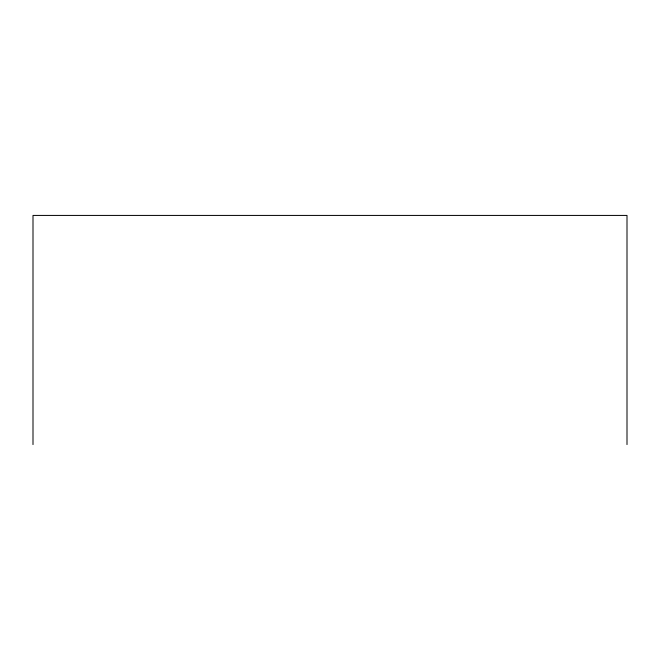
<?xml version="1.0" encoding="UTF-8"?>
<svg xmlns="http://www.w3.org/2000/svg" width="660" height="660" viewBox="0 0 660 660"><rect width="100%" height="100%" fill="white"/><g stroke="black" fill="none" stroke-linecap="round" stroke-linejoin="round"><path stroke-width="0.99" d="M627 444.576L627 215.424L33 215.424L33 444.576"/></g></svg>
